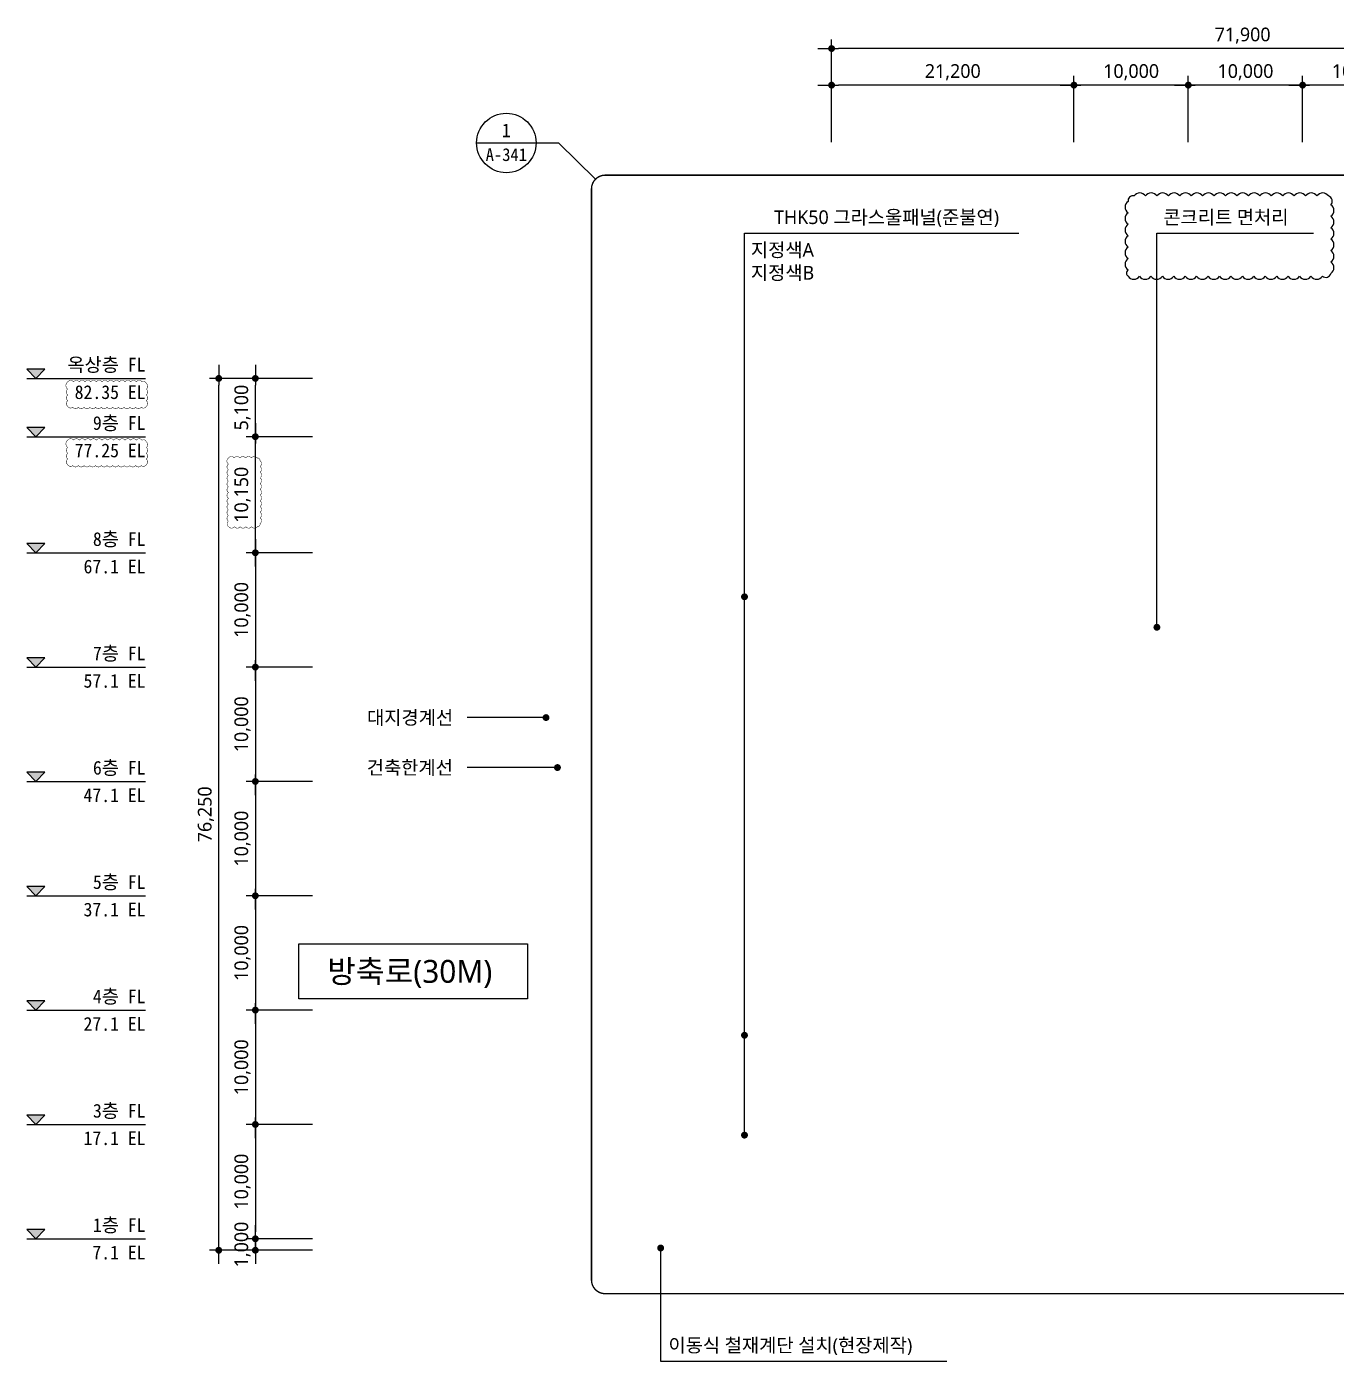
# Model space of a CAD drawing. Header units: millimetres. Extents: x 6178 to 1332178, y 1007012 to 1184858.
# Drawn here: x 6178 to 120723, y 1042214 to 1158939 of the extents above; entities that cross this region are included whole.
import ezdxf
from ezdxf.enums import TextEntityAlignment as Align

# ---------------------------------------------------------------- set-up
doc = ezdxf.new("R2010")
doc.units = ezdxf.units.MM
doc.linetypes.add('DASHDOTX2', pattern=[2, 1, -0.5, 0, -0.5])
for name, color, linetype, lineweight in [('A-DIMS', 7, 'Continuous', 25), ('A-MKXS-LEAD', 7, 'Continuous', 25), ('A-MKXS-MAK2', 3, 'DASHDOTX2', 25), ('A-MKXS-TEXT1', 3, 'Continuous', 25), ('A-MKXS-TEXT2', 7, 'Continuous', 25), ('A-MKXX-NAME', 3, 'Continuous', 25), ('A-XXXX-SYMB', 7, 'Continuous', 25), ('A-XXXX-TXT2', 3, 'Continuous', 25), ('REV-202205', 20, 'Continuous', 25)]:
    doc.layers.add(name, color=color, linetype=linetype, lineweight=lineweight)
doc.styles.add('HY울릉도L', font='')
doc.styles.add('돋움체', font='')
doc.styles.add('맑은고딕', font='malgun.ttf')
doc.styles.get('HY울릉도L').set_extended_font_data('HYwulM')
doc.styles.get('돋움체').set_extended_font_data('DotumChe')
doc.dimstyles.new('CDIM', dxfattribs={"dimtxt": 3, "dimasz": 1.5, "dimexe": 2, "dimexo": 1, "dimgap": 1, "dimtad": 1, "dimdec": 0, "dimrnd": 0.5, "dimzin": 0, "dimdsep": 32, "dimlunit": 6, "dimtxsty": 'HY울릉도L', "dimblk1": '_CIDOT', "dimblk2": '_CIDOT', "dimsah": 1, "dimcen": 5.5, "dimclrd": 2, "dimclre": 2, "dimclrt": 7, "dimadec": 0, "dimazin": 0, "dimtfac": 1, "dimtdec": 0, "dimtix": 1, "dimtmove": 2, "dimatfit": 1, "dimldrblk": '_CIDOT', "dimfxl": 1, "dimtolj": 1, "dimtzin": 0, "dimlwd": -1, "dimarcsym": 0})

# ---------------------------------------------------------------- blocks, each defined once
blk = doc.blocks.new('_CIDOT')
at = {"color": 0, "linetype": 'ByBlock'}
blk.add_line((2, 0), (-1, 0), dxfattribs=at)
at = {"color": 0, "linetype": 'ByBlock', "const_width": 0.5}
blk.add_lwpolyline([(-0.25, 0, 1), (0.25, 0, 1)], format="xyb", close=True, dxfattribs=at)
blk = doc.blocks.new('*D85')
at = {"layer": 'A-DIMS', "lineweight": -2, "transparency": 16777216}
for p, q in [((120560, -217424), (114760, -217424)), ((120560, -227574), (114760, -227574))]:
    blk.add_line(p, q, dxfattribs=at)
at = {"layer": 'A-DIMS', "transparency": 16777216}
blk.add_line((115560, -226974), (115560, -218024), dxfattribs=at)
at = {"layer": 'A-DIMS', "transparency": 16777216, "xscale": 600, "yscale": 600, "zscale": 600}
for p, rotation in [((115560, -217424), 90), ((115560, -227574), 270)]:
    blk.add_blockref('_CIDOT', p, dxfattribs=dict(at, rotation=rotation))
at = {"layer": 'A-DIMS', "color": 3, "transparency": 16777216, "insert": (114436, -222499), "char_height": 1200, "attachment_point": 5, "rotation": 90, "style": '맑은고딕'}
blk.add_mtext('\\A1;10,150', dxfattribs=at)
blk = doc.blocks.new('*D86')
at = {"layer": 'A-DIMS', "lineweight": -2, "transparency": 16777216}
for p, q in [((120560, -227574), (114760, -227574)), ((120560, -237574), (114760, -237574))]:
    blk.add_line(p, q, dxfattribs=at)
at = {"layer": 'A-DIMS', "transparency": 16777216}
blk.add_line((115560, -228174), (115560, -236974), dxfattribs=at)
at = {"layer": 'A-DIMS', "transparency": 16777216, "xscale": 600, "yscale": 600, "zscale": 600}
for p, rotation in [((115560, -227574), 90), ((115560, -237574), 270)]:
    blk.add_blockref('_CIDOT', p, dxfattribs=dict(at, rotation=rotation))
at = {"layer": 'A-DIMS', "color": 3, "transparency": 16777216, "insert": (114436, -232574), "char_height": 1200, "attachment_point": 5, "rotation": 90, "style": '맑은고딕'}
blk.add_mtext('\\A1;10,000', dxfattribs=at)
blk = doc.blocks.new('*D87')
at = {"layer": 'A-DIMS', "lineweight": -2, "transparency": 16777216}
for p, q in [((120560, -237574), (114760, -237574)), ((120560, -247574), (114760, -247574))]:
    blk.add_line(p, q, dxfattribs=at)
at = {"layer": 'A-DIMS', "transparency": 16777216}
blk.add_line((115560, -238174), (115560, -246974), dxfattribs=at)
at = {"layer": 'A-DIMS', "transparency": 16777216, "xscale": 600, "yscale": 600, "zscale": 600}
for p, rotation in [((115560, -237574), 90), ((115560, -247574), 270)]:
    blk.add_blockref('_CIDOT', p, dxfattribs=dict(at, rotation=rotation))
at = {"layer": 'A-DIMS', "color": 3, "transparency": 16777216, "insert": (114436, -242574), "char_height": 1200, "attachment_point": 5, "rotation": 90, "style": '맑은고딕'}
blk.add_mtext('\\A1;10,000', dxfattribs=at)
blk = doc.blocks.new('*D88')
at = {"layer": 'A-DIMS', "lineweight": -2, "transparency": 16777216}
for p, q in [((120560, -247574), (114760, -247574)), ((120560, -257574), (114760, -257574))]:
    blk.add_line(p, q, dxfattribs=at)
at = {"layer": 'A-DIMS', "transparency": 16777216}
blk.add_line((115560, -248174), (115560, -256974), dxfattribs=at)
at = {"layer": 'A-DIMS', "transparency": 16777216, "xscale": 600, "yscale": 600, "zscale": 600}
for p, rotation in [((115560, -247574), 90), ((115560, -257574), 270)]:
    blk.add_blockref('_CIDOT', p, dxfattribs=dict(at, rotation=rotation))
at = {"layer": 'A-DIMS', "color": 3, "transparency": 16777216, "insert": (114436, -252574), "char_height": 1200, "attachment_point": 5, "rotation": 90, "style": '맑은고딕'}
blk.add_mtext('\\A1;10,000', dxfattribs=at)
blk = doc.blocks.new('*D89')
at = {"layer": 'A-DIMS', "lineweight": -2, "transparency": 16777216}
for p, q in [((120560, -257574), (114760, -257574)), ((120560, -267574), (114760, -267574))]:
    blk.add_line(p, q, dxfattribs=at)
at = {"layer": 'A-DIMS', "transparency": 16777216}
blk.add_line((115560, -258174), (115560, -266974), dxfattribs=at)
at = {"layer": 'A-DIMS', "transparency": 16777216, "xscale": 600, "yscale": 600, "zscale": 600}
for p, rotation in [((115560, -257574), 90), ((115560, -267574), 270)]:
    blk.add_blockref('_CIDOT', p, dxfattribs=dict(at, rotation=rotation))
at = {"layer": 'A-DIMS', "color": 3, "transparency": 16777216, "insert": (114436, -262574), "char_height": 1200, "attachment_point": 5, "rotation": 90, "style": '맑은고딕'}
blk.add_mtext('\\A1;10,000', dxfattribs=at)
blk = doc.blocks.new('*D90')
at = {"layer": 'A-DIMS', "lineweight": -2, "transparency": 16777216}
for p, q in [((120560, -267574), (114760, -267574)), ((120560, -277574), (114760, -277574))]:
    blk.add_line(p, q, dxfattribs=at)
at = {"layer": 'A-DIMS', "transparency": 16777216}
blk.add_line((115560, -268174), (115560, -276974), dxfattribs=at)
at = {"layer": 'A-DIMS', "transparency": 16777216, "xscale": 600, "yscale": 600, "zscale": 600}
for p, rotation in [((115560, -267574), 90), ((115560, -277574), 270)]:
    blk.add_blockref('_CIDOT', p, dxfattribs=dict(at, rotation=rotation))
at = {"layer": 'A-DIMS', "color": 3, "transparency": 16777216, "insert": (114436, -272574), "char_height": 1200, "attachment_point": 5, "rotation": 90, "style": '맑은고딕'}
blk.add_mtext('\\A1;10,000', dxfattribs=at)
blk = doc.blocks.new('*D91')
at = {"layer": 'A-DIMS', "lineweight": -2, "transparency": 16777216}
for p, q in [((120560, -277574), (114760, -277574)), ((120560, -287574), (114760, -287574))]:
    blk.add_line(p, q, dxfattribs=at)
at = {"layer": 'A-DIMS', "transparency": 16777216}
blk.add_line((115560, -278174), (115560, -286974), dxfattribs=at)
at = {"layer": 'A-DIMS', "transparency": 16777216, "xscale": 600, "yscale": 600, "zscale": 600}
for p, rotation in [((115560, -277574), 90), ((115560, -287574), 270)]:
    blk.add_blockref('_CIDOT', p, dxfattribs=dict(at, rotation=rotation))
at = {"layer": 'A-DIMS', "color": 3, "transparency": 16777216, "insert": (114436, -282574), "char_height": 1200, "attachment_point": 5, "rotation": 90, "style": '맑은고딕'}
blk.add_mtext('\\A1;10,000', dxfattribs=at)
blk = doc.blocks.new('*D92')
at = {"layer": 'A-DIMS', "lineweight": -2, "transparency": 16777216}
for p, q in [((120560, -212324), (114760, -212324)), ((120560, -217424), (114760, -217424))]:
    blk.add_line(p, q, dxfattribs=at)
at = {"layer": 'A-DIMS', "transparency": 16777216}
blk.add_line((115560, -216824), (115560, -212924), dxfattribs=at)
at = {"layer": 'A-DIMS', "transparency": 16777216, "xscale": 600, "yscale": 600, "zscale": 600}
for p, rotation in [((115560, -212324), 90), ((115560, -217424), 270)]:
    blk.add_blockref('_CIDOT', p, dxfattribs=dict(at, rotation=rotation))
at = {"layer": 'A-DIMS', "color": 3, "transparency": 16777216, "insert": (114436, -214874), "char_height": 1200, "attachment_point": 5, "rotation": 90, "style": '맑은고딕'}
blk.add_mtext('\\A1;5,100', dxfattribs=at)
blk = doc.blocks.new('*D93')
at = {"layer": 'A-DIMS', "lineweight": -2, "transparency": 16777216}
for p, q in [((120560, -212324), (111560, -212324)), ((120560, -288574), (111560, -288574))]:
    blk.add_line(p, q, dxfattribs=at)
at = {"layer": 'A-DIMS', "transparency": 16777216}
blk.add_line((112360, -287974), (112360, -212924), dxfattribs=at)
at = {"layer": 'A-DIMS', "transparency": 16777216, "xscale": 600, "yscale": 600, "zscale": 600}
for p, rotation in [((112360, -212324), 90), ((112360, -288574), 270)]:
    blk.add_blockref('_CIDOT', p, dxfattribs=dict(at, rotation=rotation))
at = {"layer": 'A-DIMS', "color": 3, "transparency": 16777216, "insert": (111239, -250449), "char_height": 1200, "attachment_point": 5, "rotation": 90, "style": '맑은고딕'}
blk.add_mtext('\\A1;76,250', dxfattribs=at)
blk = doc.blocks.new('*D94')
at = {"layer": 'A-DIMS', "transparency": 16777216}
for p, q in [((115560, -286974), (115560, -286374)), ((115560, -287574), (115560, -288574)), ((115560, -289174), (115560, -289774))]:
    blk.add_line(p, q, dxfattribs=at)
at = {"layer": 'A-DIMS', "lineweight": -2, "transparency": 16777216}
for p, q in [((120560, -287574), (114760, -287574)), ((120560, -288574), (114760, -288574))]:
    blk.add_line(p, q, dxfattribs=at)
at = {"layer": 'A-DIMS', "transparency": 16777216, "xscale": 600, "yscale": 600, "zscale": 600}
for p, rotation in [((115560, -287574), 270), ((115560, -288574), 90)]:
    blk.add_blockref('_CIDOT', p, dxfattribs=dict(at, rotation=rotation))
at = {"layer": 'A-DIMS', "color": 3, "transparency": 16777216, "insert": (114436, -288074), "char_height": 1200, "attachment_point": 5, "rotation": 90, "style": '맑은고딕'}
blk.add_mtext('\\A1;1,000', dxfattribs=at)
blk = doc.blocks.new('*D55')
at = {"layer": 'A-DIMS', "lineweight": -2, "transparency": 16777216}
for p, q in [((76578, 1148828), (76578, 1157828)), ((148478, 1148828), (148478, 1157828))]:
    blk.add_line(p, q, dxfattribs=at)
at = {"layer": 'A-DIMS', "transparency": 16777216}
blk.add_line((147878, 1157028), (77178, 1157028), dxfattribs=at)
at = {"layer": 'A-DIMS', "transparency": 16777216, "xscale": 600, "yscale": 600, "zscale": 600}
for p, rotation in [((76578, 1157028), 180.0000000013967), ((148478, 1157028), 1.396722737467826e-09)]:
    blk.add_blockref('_CIDOT', p, dxfattribs=dict(at, rotation=rotation))
at = {"layer": 'A-DIMS', "color": 3, "transparency": 16777216, "insert": (112528, 1158152), "char_height": 1200, "attachment_point": 5, "rotation": 0, "style": '맑은고딕'}
blk.add_mtext('\\A1;71,900', dxfattribs=at)
blk = doc.blocks.new('*D59')
at = {"layer": 'A-DIMS', "lineweight": -2, "transparency": 16777216}
for p, q in [((117778, 1148828), (117778, 1154628)), ((127778, 1148828), (127778, 1154628))]:
    blk.add_line(p, q, dxfattribs=at)
at = {"layer": 'A-DIMS', "transparency": 16777216}
blk.add_line((127178, 1153828), (118378, 1153828), dxfattribs=at)
at = {"layer": 'A-DIMS', "transparency": 16777216, "xscale": 600, "yscale": 600, "zscale": 600, "rotation": 180}
blk.add_blockref('_CIDOT', (117778, 1153828), dxfattribs=at)
at = {"layer": 'A-DIMS', "transparency": 16777216, "xscale": 600, "yscale": 600, "zscale": 600}
blk.add_blockref('_CIDOT', (127778, 1153828), dxfattribs=at)
at = {"layer": 'A-DIMS', "color": 3, "transparency": 16777216, "insert": (122778, 1154952), "char_height": 1200, "attachment_point": 5, "style": '맑은고딕'}
blk.add_mtext('\\A1;10,000', dxfattribs=at)
blk = doc.blocks.new('*D60')
at = {"layer": 'A-DIMS', "lineweight": -2, "transparency": 16777216}
for p, q in [((107778, 1148828), (107778, 1154628)), ((117778, 1148828), (117778, 1154628))]:
    blk.add_line(p, q, dxfattribs=at)
at = {"layer": 'A-DIMS', "transparency": 16777216}
blk.add_line((117178, 1153828), (108378, 1153828), dxfattribs=at)
at = {"layer": 'A-DIMS', "transparency": 16777216, "xscale": 600, "yscale": 600, "zscale": 600, "rotation": 180}
blk.add_blockref('_CIDOT', (107778, 1153828), dxfattribs=at)
at = {"layer": 'A-DIMS', "transparency": 16777216, "xscale": 600, "yscale": 600, "zscale": 600}
blk.add_blockref('_CIDOT', (117778, 1153828), dxfattribs=at)
at = {"layer": 'A-DIMS', "color": 3, "transparency": 16777216, "insert": (112778, 1154952), "char_height": 1200, "attachment_point": 5, "style": '맑은고딕'}
blk.add_mtext('\\A1;10,000', dxfattribs=at)
blk = doc.blocks.new('*D61')
at = {"layer": 'A-DIMS', "lineweight": -2, "transparency": 16777216}
for p, q in [((97778, 1148828), (97778, 1154628)), ((107778, 1148828), (107778, 1154628))]:
    blk.add_line(p, q, dxfattribs=at)
at = {"layer": 'A-DIMS', "transparency": 16777216}
blk.add_line((107178, 1153828), (98378, 1153828), dxfattribs=at)
at = {"layer": 'A-DIMS', "transparency": 16777216, "xscale": 600, "yscale": 600, "zscale": 600, "rotation": 180}
blk.add_blockref('_CIDOT', (97778, 1153828), dxfattribs=at)
at = {"layer": 'A-DIMS', "transparency": 16777216, "xscale": 600, "yscale": 600, "zscale": 600}
blk.add_blockref('_CIDOT', (107778, 1153828), dxfattribs=at)
at = {"layer": 'A-DIMS', "color": 3, "transparency": 16777216, "insert": (102778, 1154952), "char_height": 1200, "attachment_point": 5, "style": '맑은고딕'}
blk.add_mtext('\\A1;10,000', dxfattribs=at)
blk = doc.blocks.new('*D62')
at = {"layer": 'A-DIMS', "lineweight": -2, "transparency": 16777216}
for p, q in [((76578, 1148828), (76578, 1154628)), ((97778, 1148828), (97778, 1154628))]:
    blk.add_line(p, q, dxfattribs=at)
at = {"layer": 'A-DIMS', "transparency": 16777216}
blk.add_line((97178, 1153828), (77178, 1153828), dxfattribs=at)
at = {"layer": 'A-DIMS', "transparency": 16777216, "xscale": 600, "yscale": 600, "zscale": 600, "rotation": 180}
blk.add_blockref('_CIDOT', (76578, 1153828), dxfattribs=at)
at = {"layer": 'A-DIMS', "transparency": 16777216, "xscale": 600, "yscale": 600, "zscale": 600}
blk.add_blockref('_CIDOT', (97778, 1153828), dxfattribs=at)
at = {"layer": 'A-DIMS', "color": 3, "transparency": 16777216, "insert": (87178, 1154952), "char_height": 1200, "attachment_point": 5, "style": '맑은고딕'}
blk.add_mtext('\\A1;21,200', dxfattribs=at)
blk = doc.blocks.new('레벨')
at = {"layer": 'A-XXXX-SYMB'}
for points in [[(96360, -212323.7), (97160, -211523.7), (95560, -211523.7)], [(96360, -217423.7), (97160, -216623.7), (95560, -216623.7)], [(96360, -227573.7), (97160, -226773.7), (95560, -226773.7)], [(96360, -237573.7), (97160, -236773.7), (95560, -236773.7)], [(96360, -247573.7), (97160, -246773.7), (95560, -246773.7)], [(96360, -257573.7), (97160, -256773.7), (95560, -256773.7)], [(96360, -267573.7), (97160, -266773.7), (95560, -266773.7)], [(96360, -277573.7), (97160, -276773.7), (95560, -276773.7)], [(96360, -287573.7), (97160, -286773.7), (95560, -286773.7)]]:
    blk.add_hatch(color=256, dxfattribs=at).paths.add_polyline_path(points)
for p, q in [((95560, -211523.7), (96360, -212323.7)), ((97160, -211523.7), (95560, -211523.7)), ((95560, -212323.7), (105960, -212323.7)), ((96360, -212323.7), (97160, -211523.7)), ((95560, -216623.7), (96360, -217423.7)), ((97160, -216623.7), (95560, -216623.7)), ((96360, -217423.7), (97160, -216623.7)), ((95560, -217423.7), (105960, -217423.7)), ((95560, -226773.7), (96360, -227573.7)), ((97160, -226773.7), (95560, -226773.7)), ((95560, -227573.7), (105960, -227573.7)), ((96360, -227573.7), (97160, -226773.7)), ((95560, -236773.7), (96360, -237573.7)), ((97160, -236773.7), (95560, -236773.7)), ((96360, -237573.7), (97160, -236773.7)), ((95560, -237573.7), (105960, -237573.7)), ((95560, -246773.7), (96360, -247573.7)), ((97160, -246773.7), (95560, -246773.7)), ((96360, -247573.7), (97160, -246773.7)), ((95560, -247573.7), (105960, -247573.7)), ((95560, -256773.7), (96360, -257573.7)), ((97160, -256773.7), (95560, -256773.7)), ((96360, -257573.7), (97160, -256773.7)), ((95560, -257573.7), (105960, -257573.7)), ((95560, -266773.7), (96360, -267573.7)), ((97160, -266773.7), (95560, -266773.7)), ((96360, -267573.7), (97160, -266773.7)), ((95560, -267573.7), (105960, -267573.7)), ((95560, -276773.7), (96360, -277573.7)), ((97160, -276773.7), (95560, -276773.7)), ((95560, -277573.7), (105960, -277573.7)), ((96360, -277573.7), (97160, -276773.7)), ((95560, -286773.7), (96360, -287573.7)), ((97160, -286773.7), (95560, -286773.7)), ((96360, -287573.7), (97160, -286773.7)), ((95560, -287573.7), (105960, -287573.7))]:
    blk.add_line(p, q, dxfattribs=at)
at = {"layer": 'A-XXXX-TXT2', "style": '돋움체'}
for s, p in [('옥상층 FL', (105960, -211123.7)), ('82.35 EL', (105960, -213523.7)), ('9층 FL', (105960, -216223.7)), ('77.25 EL', (105960, -218623.7)), ('8층 FL', (105960, -226373.7)), ('67.1 EL', (105960, -228773.7)), ('7층 FL', (105960, -236373.7)), ('57.1 EL', (105960, -238773.7)), ('6층 FL', (105960, -246373.7)), ('47.1 EL', (105960, -248773.7)), ('5층 FL', (105960, -256373.7)), ('37.1 EL', (105960, -258773.7)), ('4층 FL', (105960, -266373.7)), ('27.1 EL', (105960, -268773.7)), ('3층 FL', (105960, -276373.7)), ('17.1 EL', (105960, -278773.7)), ('1층 FL', (105960, -286373.7)), ('7.1 EL', (105960, -288773.7))]:
    blk.add_text(s, height=1200, dxfattribs=at).set_placement(p, align=Align.MIDDLE_RIGHT)
at = {"layer": 'A-DIMS'}
for base, p1, p2, picture, middle in [((112360, -212323.7), (120960, -288573.7), (120960, -212323.7), '*D93', (111239.3, -250448.7)), ((115560, -212323.7), (120960, -217423.7), (120960, -212323.7), '*D92', (114436.1, -214873.7)), ((115560, -217423.7), (120960, -227573.7), (120960, -217423.7), '*D85', (114436.1, -222498.7)), ((115560, -237573.7), (120960, -227573.7), (120960, -237573.7), '*D86', (114436.1, -232573.7)), ((115560, -247573.7), (120960, -237573.7), (120960, -247573.7), '*D87', (114436.1, -242573.7)), ((115560, -257573.7), (120960, -247573.7), (120960, -257573.7), '*D88', (114436.1, -252573.7)), ((115560, -267573.7), (120960, -257573.7), (120960, -267573.7), '*D89', (114436.1, -262573.7)), ((115560, -277573.7), (120960, -267573.7), (120960, -277573.7), '*D90', (114436.1, -272573.7)), ((115560, -287573.7), (120960, -277573.7), (120960, -287573.7), '*D91', (114436.1, -282573.7)), ((115560, -288573.7), (120960, -287573.7), (120960, -288573.7), '*D94', (114436.1, -288073.7))]:
    dim = blk.add_linear_dim(base=base, p1=p1, p2=p2, angle=270, dimstyle='CDIM', override={"dimscale": 400, "dimtxsty": '맑은고딕', "dimclrd": 256, "dimclre": 256, "dimclrt": 3}, dxfattribs=at)
    dim.commit()
    dim.dimension.update_dxf_attribs({"geometry": picture, "text_midpoint": middle})

msp = doc.modelspace()

# ---------------------------------------------------------------- linework, layer by layer
msp.add_lwpolyline([(29986.9, 1078719.1), (49986.9, 1078719.1), (49986.9, 1073919.1), (29986.9, 1073919.1)], close=True)
at = {"layer": 'A-MKXS-LEAD'}
for p, q in [((51599.7, 1098514.4), (44711.3, 1098514.4)), ((52599.7, 1094144), (44711.3, 1094144))]:
    msp.add_line(p, q, dxfattribs=at)
at = {"layer": 'A-MKXS-LEAD', "const_width": 300}
for points in [[(69110.3, 1109078.4, -1), (68810.3, 1109078.4, -1)], [(105180.6, 1106412.5, -1), (104880.6, 1106412.5, -1)], [(51749.7, 1098514.4, -1), (51449.7, 1098514.4, -1)], [(52749.7, 1094144, -1), (52449.7, 1094144, -1)], [(69110.3, 1070726.9, -1), (68810.3, 1070726.9, -1)], [(69110.3, 1061995.1, -1), (68810.3, 1061995.1, -1)], [(61777.9, 1052128, -1), (61477.9, 1052128, -1)]]:
    msp.add_lwpolyline(points, format="xyb", close=True, dxfattribs=at)
at = {"layer": 'A-MKXS-MAK2', "linetype": 'Continuous'}
for p, q in [((45529.8, 1148772), (52703.7, 1148772)), ((52703.7, 1148772), (55929.4, 1145602.4))]:
    msp.add_line(p, q, dxfattribs=at)
at = {"layer": 'A-MKXS-MAK2', "const_width": 120}
msp.add_lwpolyline([(156877.9, 1145953.9), (56777.9, 1145953.9, 0.41421356), (55577.9, 1144753.9), (55577.9, 1049328, 0.41421356), (56777.9, 1048128), (156877.9, 1048128, 0.41421356), (158077.9, 1049328), (158077.9, 1144753.9, 0.41421356)], format="xyb", close=True, dxfattribs=at)
at = {"layer": 'A-MKXS-MAK2', "linetype": 'Continuous'}
msp.add_circle((48129.8, 1148772), 2600, dxfattribs=at)
at = {"layer": 'A-MKXS-TEXT2'}
for points in [[(68960.3, 1061995.1), (68960.3, 1140870.2), (92960.3, 1140870.2)], [(105030.6, 1106412.5), (105030.6, 1140870.2), (118731.9, 1140870.2)], [(61627.9, 1052128), (61627.9, 1042214.1), (86656.3, 1042214.1)]]:
    msp.add_lwpolyline(points, dxfattribs=at)
at = {"layer": 'REV-202205'}
msp.add_lwpolyline([(102506.9, 1137111.2, 0.52056705), (103506.9, 1137111.2, 0.52056705), (104506.9, 1137111.2, 0.52056705), (105506.9, 1137111.2, 0.52056705), (106506.9, 1137111.2, 0.52056705), (107506.9, 1137111.2, 0.52056705), (108506.9, 1137111.2, 0.52056705), (109506.9, 1137111.2, 0.52056705), (110506.9, 1137111.2, 0.52056705), (111506.9, 1137111.2, 0.52056705), (112506.9, 1137111.2, 0.52056705), (113506.9, 1137111.2, 0.52056705), (114506.9, 1137111.2, 0.52056705), (115506.9, 1137111.2, 0.52056705), (116506.9, 1137111.2, 0.52056705), (117506.9, 1137111.2, 0.52056705), (118506.9, 1137111.2, 0.52056705), (119506.9, 1137111.2, 0.52056705), (120257.1, 1137361, 0.52056705), (120257.1, 1138361, 0.52056705), (120257.1, 1139361, 0.52056705), (120257.1, 1140361, 0.52056705), (120257.1, 1141361, 0.52056705), (120257.1, 1142361, 0.52056705), (120257.1, 1143361, 0.52056705), (120032, 1144135.9, 0.52056705), (119032, 1144135.9, 0.52056705), (118032, 1144135.9, 0.52056705), (117032, 1144135.9, 0.52056705), (116032, 1144135.9, 0.52056705), (115032, 1144135.9, 0.52056705), (114032, 1144135.9, 0.52056705), (113032, 1144135.9, 0.52056705), (112032, 1144135.9, 0.52056705), (111032, 1144135.9, 0.52056705), (110032, 1144135.9, 0.52056705), (109032, 1144135.9, 0.52056705), (108032, 1144135.9, 0.52056705), (107032, 1144135.9, 0.52056705), (106032, 1144135.9, 0.52056705), (105032, 1144135.9, 0.52056705), (104032, 1144135.9, 0.52056705), (103032, 1144135.9, 0.52056705), (102506.9, 1143661, 0.52056705), (102506.9, 1142661, 0.52056705), (102506.9, 1141661, 0.52056705), (102506.9, 1140661, 0.52056705), (102506.9, 1139661, 0.52056705), (102506.9, 1138661, 0.52056705), (102506.9, 1137661, 0.52056705)], format="xyb", close=True, dxfattribs=at)
at = {"layer": 'REV-202205', "const_width": 40}
for points in [[(9773.5, 1127874.3, -0.52056705), (10273.5, 1127874.3, -0.52056705), (10773.5, 1127874.3, -0.52056705), (11273.5, 1127874.3, -0.52056705), (11773.5, 1127874.3, -0.52056705), (12273.5, 1127874.3, -0.52056705), (12773.5, 1127874.3, -0.52056705), (13273.5, 1127874.3, -0.52056705), (13773.5, 1127874.3, -0.52056705), (14273.5, 1127874.3, -0.52056705), (14773.5, 1127874.3, -0.52056705), (15273.5, 1127874.3, -0.52056705), (15773.5, 1127874.3, -0.52056705), (16273.5, 1127874.3, -0.52056705), (16631.7, 1127732.4, -0.52056705), (16631.7, 1127232.4, -0.52056705), (16631.7, 1126732.4, -0.52056705), (16631.7, 1126232.4, -0.52056705), (16631.7, 1125732.4, -0.52056705), (16201.3, 1125662.8, -0.52056705), (15701.3, 1125662.8, -0.52056705), (15201.3, 1125662.8, -0.52056705), (14701.3, 1125662.8, -0.52056705), (14201.3, 1125662.8, -0.52056705), (13701.3, 1125662.8, -0.52056705), (13201.3, 1125662.8, -0.52056705), (12701.3, 1125662.8, -0.52056705), (12201.3, 1125662.8, -0.52056705), (11701.3, 1125662.8, -0.52056705), (11201.3, 1125662.8, -0.52056705), (10701.3, 1125662.8, -0.52056705), (10201.3, 1125662.8, -0.52056705), (9773.5, 1125735, -0.52056705), (9773.5, 1126235, -0.52056705), (9773.5, 1126735, -0.52056705), (9773.5, 1127235, -0.52056705)], [(9773.5, 1122774.3, -0.52056705), (10273.5, 1122774.3, -0.52056705), (10773.5, 1122774.3, -0.52056705), (11273.5, 1122774.3, -0.52056705), (11773.5, 1122774.3, -0.52056705), (12273.5, 1122774.3, -0.52056705), (12773.5, 1122774.3, -0.52056705), (13273.5, 1122774.3, -0.52056705), (13773.5, 1122774.3, -0.52056705), (14273.5, 1122774.3, -0.52056705), (14773.5, 1122774.3, -0.52056705), (15273.5, 1122774.3, -0.52056705), (15773.5, 1122774.3, -0.52056705), (16273.5, 1122774.3, -0.52056705), (16631.7, 1122632.4, -0.52056705), (16631.7, 1122132.4, -0.52056705), (16631.7, 1121632.4, -0.52056705), (16631.7, 1121132.4, -0.52056705), (16631.7, 1120632.4, -0.52056705), (16201.3, 1120562.8, -0.52056705), (15701.3, 1120562.8, -0.52056705), (15201.3, 1120562.8, -0.52056705), (14701.3, 1120562.8, -0.52056705), (14201.3, 1120562.8, -0.52056705), (13701.3, 1120562.8, -0.52056705), (13201.3, 1120562.8, -0.52056705), (12701.3, 1120562.8, -0.52056705), (12201.3, 1120562.8, -0.52056705), (11701.3, 1120562.8, -0.52056705), (11201.3, 1120562.8, -0.52056705), (10701.3, 1120562.8, -0.52056705), (10201.3, 1120562.8, -0.52056705), (9773.5, 1120635, -0.52056705), (9773.5, 1121135, -0.52056705), (9773.5, 1121635, -0.52056705), (9773.5, 1122135, -0.52056705)], [(23824.9, 1121213.8, -0.52056705), (24324.9, 1121213.8, -0.52056705), (24824.9, 1121213.8, -0.52056705), (25324.9, 1121213.8, -0.52056705), (25824.9, 1121213.8, -0.52056705), (26324.9, 1121213.8, -0.52056705), (26586.1, 1120974.9, -0.52056705), (26586.1, 1120474.9, -0.52056705), (26586.1, 1119974.9, -0.52056705), (26586.1, 1119474.9, -0.52056705), (26586.1, 1118974.9, -0.52056705), (26586.1, 1118474.9, -0.52056705), (26586.1, 1117974.9, -0.52056705), (26586.1, 1117474.9, -0.52056705), (26586.1, 1116974.9, -0.52056705), (26586.1, 1116474.9, -0.52056705), (26586.1, 1115974.9, -0.52056705), (26586.1, 1115474.9, -0.52056705), (26348.5, 1115212.5, -0.52056705), (25848.5, 1115212.5, -0.52056705), (25348.5, 1115212.5, -0.52056705), (24848.5, 1115212.5, -0.52056705), (24348.5, 1115212.5, -0.52056705), (23848.5, 1115212.5, -0.52056705), (23824.9, 1115688.9, -0.52056705), (23824.9, 1116188.9, -0.52056705), (23824.9, 1116688.9, -0.52056705), (23824.9, 1117188.9, -0.52056705), (23824.9, 1117688.9, -0.52056705), (23824.9, 1118188.9, -0.52056705), (23824.9, 1118688.9, -0.52056705), (23824.9, 1119188.9, -0.52056705), (23824.9, 1119688.9, -0.52056705), (23824.9, 1120188.9, -0.52056705), (23824.9, 1120688.9, -0.52056705)]]:
    msp.add_lwpolyline(points, format="xyb", close=True, dxfattribs=at)

# ---------------------------------------------------------------- block references
at = {"layer": 'A-MKXX-NAME'}
msp.add_blockref('레벨', (-89382.1, 1340501.7), dxfattribs=at)

# ---------------------------------------------------------------- texts
at = {"layer": 'A-MKXS-TEXT1', "style": '맑은고딕'}
msp.add_text('THK50 그라스울패널(준불연)', height=1200, dxfattribs=at).set_placement((91226.1, 1142278.8), align=Align.MIDDLE_RIGHT)
for s, p in [('콘크리트 면처리', (105591.3, 1142278.8)), ('지정색A', (69521.1, 1139417.3)), ('지정색B', (69521.1, 1137417.3)), ('대지경계선', (35945.8, 1098514.4)), ('건축한계선', (35924.4, 1094144)), ('이동식 철재계단 설치(현장제작)', (62307.6, 1043622.7))]:
    msp.add_text(s, height=1200, dxfattribs=at).set_placement(p, align=Align.MIDDLE_LEFT)
msp.add_text('방축로(30M)', height=2000, dxfattribs=at).set_placement((39681.9, 1076319.1), align=Align.MIDDLE_CENTER)
at = {"layer": 'A-MKXS-TEXT2', "style": '돋움체'}
for s, height, p in [('1', 1200, (48129.8, 1149874.3)), ('A-341', 1120, (48129.8, 1147742))]:
    msp.add_text(s, height=height, dxfattribs=at).set_placement(p, align=Align.MIDDLE)

# ---------------------------------------------------------------- dimensions: what is measured, and where the dimension line sits
at = {"layer": 'A-DIMS'}
for p1, p2, distance, picture, middle in [((148477.9, 1148428), (76577.9, 1148428), -8600, '*D55', (112527.9, 1158151.9)), ((97777.9, 1148428), (76577.9, 1148428), -5400, '*D62', (87177.9, 1154951.9)), ((107777.9, 1148428), (97777.9, 1148428), -5400, '*D61', (102777.9, 1154951.9)), ((117777.9, 1148428), (107777.9, 1148428), -5400, '*D60', (112777.9, 1154951.9)), ((127777.9, 1148428), (117777.9, 1148428), -5400, '*D59', (122777.9, 1154951.9))]:
    dim = msp.add_aligned_dim(p1=p1, p2=p2, distance=distance, dimstyle='CDIM', override={"dimscale": 400, "dimtxsty": '맑은고딕', "dimclrd": 256, "dimclre": 256, "dimclrt": 3}, dxfattribs=at)
    dim.commit()
    dim.dimension.update_dxf_attribs({"geometry": picture, "text_midpoint": middle})

doc.saveas('drawing.dxf')
